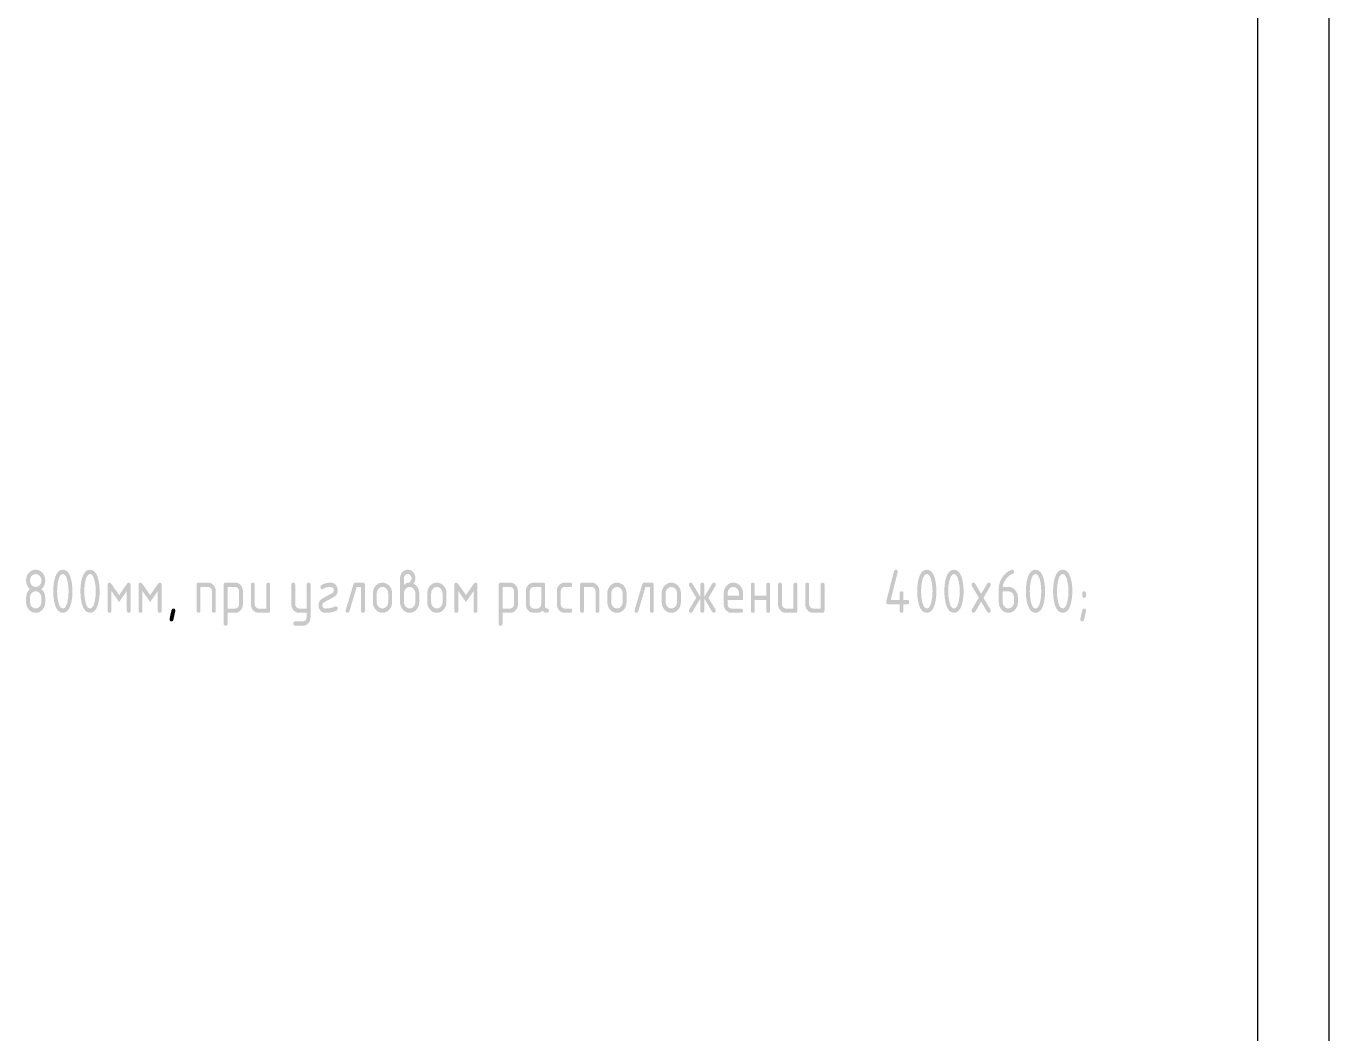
# Model space of a CAD drawing. Header units: millimetres. Extents: x 0 to 1189, y 0 to 841.
# Drawn here: x 1097.6 to 1189.1, y 141.5 to 212.2 of the extents above; entities that cross this region are included whole.
import ezdxf

# ---------------------------------------------------------------- set-up
doc = ezdxf.new("R2010")
doc.units = ezdxf.units.MM

msp = doc.modelspace()

# ---------------------------------------------------------------- hatches: boundary and pattern name
h = msp.add_hatch(color=7)
h.paths.add_polyline_path([(1098.292729, 171.293883), (1098.448654, 171.328403), (1098.579361, 171.429482), (1098.667348, 171.574521), (1098.696218, 171.751392), (1098.696218, 172.051804), (1098.667348, 172.226815), (1098.579361, 172.373714), (1098.448654, 172.474518), (1098.292729, 172.508762), (1098.136804, 172.474518), (1098.006097, 172.373714), (1097.917902, 172.228469), (1097.889239, 172.051804), (1097.889239, 171.751392), (1097.917902, 171.574521), (1098.006097, 171.429482), (1098.136804, 171.328403)])
h.paths.add_polyline_path([(1098.292729, 170.993471), (1098.156888, 171.007062), (1098.032004, 171.048041), (1097.917868, 171.116719), (1097.814274, 171.213406), (1097.727716, 171.330186), (1097.666272, 171.458077), (1097.629634, 171.597026), (1097.61749, 171.746982), (1097.61749, 172.051804), (1097.634526, 172.230321), (1097.685565, 172.391008), (1097.770504, 172.533403), (1097.889239, 172.657039), (1097.770504, 172.780907), (1097.685565, 172.923276), (1097.634526, 173.083834), (1097.61749, 173.262273), (1097.629634, 173.414779), (1097.666272, 173.555037), (1097.727716, 173.68341), (1097.814274, 173.800259), (1097.917868, 173.897178), (1098.032004, 173.96583), (1098.156888, 174.006681), (1098.292729, 174.020194), (1098.426812, 174.006681), (1098.551386, 173.96583), (1098.665419, 173.897178), (1098.767876, 173.800259), (1098.8544, 173.68341), (1098.916842, 173.555037), (1098.954686, 173.414779), (1098.967416, 173.262273), (1098.950389, 173.083834), (1098.89941, 172.923276), (1098.814635, 172.780907), (1098.696218, 172.657039), (1098.785308, 172.569921), (1098.855382, 172.47314), (1098.907058, 172.366746), (1098.940958, 172.250793), (1098.952998, 172.173855), (1098.961215, 172.064), (1098.965917, 171.921588), (1098.967416, 171.746982), (1098.954686, 171.597026), (1098.916842, 171.458077), (1098.8544, 171.330186), (1098.767876, 171.213406), (1098.665419, 171.116719), (1098.551386, 171.048041), (1098.426812, 171.007062)])
h.paths.add_polyline_path([(1098.292729, 172.809725), (1098.448654, 172.84204), (1098.579361, 172.940915), (1098.667348, 173.087331), (1098.696218, 173.262273), (1098.667348, 173.437697), (1098.579361, 173.584183), (1098.448654, 173.683057), (1098.292729, 173.715372), (1098.136804, 173.683057), (1098.006097, 173.584183), (1097.917902, 173.437697), (1097.889239, 173.262273), (1097.917902, 173.087331), (1098.006097, 172.940915), (1098.136804, 172.84204)])
h = msp.add_hatch(color=7)
h.paths.add_polyline_path([(1100.604883, 172.504903), (1100.58745, 172.871599), (1100.533225, 173.215971), (1100.472307, 173.435157), (1100.396868, 173.591142), (1100.306649, 173.684392), (1100.201393, 173.715372), (1100.097532, 173.684323), (1100.007159, 173.590591), (1099.930944, 173.433296), (1099.869561, 173.211561), (1099.815336, 172.866087), (1099.797904, 172.504903), (1099.815336, 172.14179), (1099.869561, 171.797694), (1099.930402, 171.577819), (1100.005712, 171.420318), (1100.095904, 171.325552), (1100.201393, 171.293883), (1100.306649, 171.325552), (1100.396868, 171.420318), (1100.472307, 171.577819), (1100.533225, 171.797694), (1100.58745, 172.14179)])
h.paths.add_polyline_path([(1100.876081, 172.504903), (1100.868303, 172.243782), (1100.845281, 172.000541), (1100.80748, 171.77549), (1100.755364, 171.56894), (1100.656637, 171.316707), (1100.530675, 171.136925), (1100.378566, 171.029283), (1100.201393, 170.993471), (1100.022446, 171.029283), (1099.869906, 171.136925), (1099.743514, 171.316707), (1099.643012, 171.56894), (1099.593127, 171.77549), (1099.556471, 172.000541), (1099.533871, 172.243782), (1099.526154, 172.504903), (1099.533871, 172.768333), (1099.556471, 173.012848), (1099.593127, 173.238347), (1099.643012, 173.444725), (1099.743514, 173.697191), (1099.869906, 173.876947), (1100.022446, 173.98446), (1100.201393, 174.020194), (1100.378566, 173.98446), (1100.530675, 173.876947), (1100.656637, 173.697191), (1100.755364, 173.444725), (1100.80748, 173.236487), (1100.845281, 173.011195), (1100.868303, 172.767712)])
h = msp.add_hatch(color=7)
h.paths.add_polyline_path([(1102.513547, 172.504903), (1102.496115, 172.871599), (1102.441889, 173.215971), (1102.380971, 173.435157), (1102.305532, 173.591142), (1102.215314, 173.684392), (1102.110058, 173.715372), (1102.006197, 173.684323), (1101.915823, 173.590591), (1101.839609, 173.433296), (1101.778226, 173.211561), (1101.724, 172.866087), (1101.706568, 172.504903), (1101.724, 172.14179), (1101.778226, 171.797694), (1101.839066, 171.577819), (1101.914376, 171.420318), (1102.004569, 171.325552), (1102.110058, 171.293883), (1102.215314, 171.325552), (1102.305532, 171.420318), (1102.380971, 171.577819), (1102.441889, 171.797694), (1102.496115, 172.14179)])
h.paths.add_polyline_path([(1102.784745, 172.504903), (1102.776968, 172.243782), (1102.753946, 172.000541), (1102.716145, 171.77549), (1102.664029, 171.56894), (1102.565301, 171.316707), (1102.43934, 171.136925), (1102.28723, 171.029283), (1102.110058, 170.993471), (1101.931111, 171.029283), (1101.77857, 171.136925), (1101.652179, 171.316707), (1101.551677, 171.56894), (1101.501792, 171.77549), (1101.465136, 172.000541), (1101.442536, 172.243782), (1101.434819, 172.504903), (1101.442536, 172.768333), (1101.465136, 173.012848), (1101.501792, 173.238347), (1101.551677, 173.444725), (1101.652179, 173.697191), (1101.77857, 173.876947), (1101.931111, 173.98446), (1102.110058, 174.020194), (1102.28723, 173.98446), (1102.43934, 173.876947), (1102.565301, 173.697191), (1102.664029, 173.444725), (1102.716145, 173.236487), (1102.753946, 173.011195), (1102.776968, 172.767712)])
h = msp.add_hatch(color=7)
h.paths.add_polyline_path([(1124.151204, 172.961861), (1124.314777, 173.072586), (1124.464294, 173.110138), (1124.545598, 173.13763), (1124.618634, 173.215971), (1124.67286, 173.315465), (1124.690292, 173.41496), (1124.670448, 173.532506), (1124.610917, 173.631036), (1124.523481, 173.695322), (1124.419094, 173.715372), (1124.314225, 173.693668), (1124.22672, 173.631036), (1124.170565, 173.532506), (1124.151204, 173.41496)])
h.paths.add_polyline_path([(1124.822033, 173.050606), (1124.989326, 172.936574), (1125.12024, 172.771691), (1125.201682, 172.572014), (1125.229381, 172.356626), (1125.229381, 171.746982), (1125.216651, 171.596406), (1125.178807, 171.456423), (1125.116364, 171.328326), (1125.029841, 171.213406), (1124.927384, 171.116719), (1124.813351, 171.048041), (1124.688776, 171.007062), (1124.554693, 170.993471), (1124.418853, 171.007062), (1124.293968, 171.048041), (1124.179832, 171.116719), (1124.076238, 171.213406), (1123.98968, 171.330186), (1123.928237, 171.458077), (1123.891598, 171.597026), (1123.879454, 171.746982), (1123.879454, 173.41496), (1123.889376, 173.537123), (1123.919142, 173.649777), (1123.968751, 173.752924), (1124.038204, 173.846561), (1124.120895, 173.922061), (1124.211493, 173.976372), (1124.310668, 174.009187), (1124.419094, 174.020194), (1124.527804, 174.009127), (1124.628143, 173.97589), (1124.720006, 173.920433), (1124.803291, 173.842703), (1124.870514, 173.751296), (1124.918978, 173.649295), (1124.948321, 173.537063), (1124.958183, 173.41496), (1124.949699, 173.306172), (1124.924214, 173.209012), (1124.881676, 173.123737)])
h.paths.add_polyline_path([(1124.958183, 171.751392), (1124.958183, 172.356626), (1124.929313, 172.53019), (1124.841325, 172.678536), (1124.710618, 172.77741), (1124.554693, 172.809725), (1124.398768, 172.77741), (1124.268061, 172.678536), (1124.179867, 172.53019), (1124.151204, 172.356626), (1124.151204, 171.751392), (1124.179867, 171.574521), (1124.268061, 171.429482), (1124.398768, 171.328403), (1124.554693, 171.293883), (1124.710618, 171.328403), (1124.841325, 171.429482), (1124.929313, 171.575968)])
h = msp.add_hatch(color=7)
h.dxf.hatch_style = 2
h.paths.add_polyline_path([(1158.016922, 171.746982), (1158.020781, 171.789426), (1158.559869, 173.910502), (1158.607825, 173.99222), (1158.692161, 174.020194), (1158.751486, 174.010686), (1158.79386, 173.98216), (1158.819285, 173.934618), (1158.82776, 173.868059), (1158.820043, 173.825615), (1158.330013, 171.899669), (1158.9595, 171.899669), (1158.9595, 172.356626), (1158.967984, 172.422583), (1158.993469, 172.468799), (1159.036007, 172.495998), (1159.095651, 172.504903), (1159.154889, 172.495998), (1159.197074, 172.468799), (1159.222309, 172.422583), (1159.230698, 172.356626), (1159.230698, 171.899669), (1159.502447, 171.899669), (1159.559774, 171.890074), (1159.600977, 171.861359), (1159.625851, 171.813628), (1159.634188, 171.746982), (1159.625851, 171.680423), (1159.600977, 171.632881), (1159.559774, 171.604355), (1159.502447, 171.594847), (1159.230698, 171.594847), (1159.230698, 171.141748), (1159.222309, 171.075559), (1159.197074, 171.029369), (1159.154889, 171.002299), (1159.095651, 170.993471), (1159.036007, 171.002299), (1158.993469, 171.029369), (1158.967984, 171.075559), (1158.9595, 171.141748), (1158.9595, 171.594847), (1158.153072, 171.594847), (1158.093429, 171.604355), (1158.050891, 171.632881), (1158.025406, 171.680423)])
h = msp.add_hatch(color=7)
h.paths.add_polyline_path([(1161.272093, 172.504903), (1161.254661, 172.871599), (1161.200435, 173.215971), (1161.139517, 173.435157), (1161.064078, 173.591142), (1160.973859, 173.684392), (1160.868603, 173.715372), (1160.764742, 173.684323), (1160.674369, 173.590591), (1160.598155, 173.433296), (1160.536772, 173.211561), (1160.482546, 172.866087), (1160.465114, 172.504903), (1160.482546, 172.14179), (1160.536772, 171.797694), (1160.597612, 171.577819), (1160.672922, 171.420318), (1160.763114, 171.325552), (1160.868603, 171.293883), (1160.973859, 171.325552), (1161.064078, 171.420318), (1161.139517, 171.577819), (1161.200435, 171.797694), (1161.254661, 172.14179)])
h.paths.add_polyline_path([(1161.543291, 172.504903), (1161.535513, 172.243782), (1161.512492, 172.000541), (1161.47469, 171.77549), (1161.422575, 171.56894), (1161.323847, 171.316707), (1161.197885, 171.136925), (1161.045776, 171.029283), (1160.868603, 170.993471), (1160.689656, 171.029283), (1160.537116, 171.136925), (1160.410724, 171.316707), (1160.310222, 171.56894), (1160.260337, 171.77549), (1160.223681, 172.000541), (1160.201081, 172.243782), (1160.193364, 172.504903), (1160.201081, 172.768333), (1160.223681, 173.012848), (1160.260337, 173.238347), (1160.310222, 173.444725), (1160.410724, 173.697191), (1160.537116, 173.876947), (1160.689656, 173.98446), (1160.868603, 174.020194), (1161.045776, 173.98446), (1161.197885, 173.876947), (1161.323847, 173.697191), (1161.422575, 173.444725), (1161.47469, 173.236487), (1161.512492, 173.011195), (1161.535513, 172.767712)])
h = msp.add_hatch(color=7)
h.paths.add_polyline_path([(1163.180757, 172.504903), (1163.163325, 172.871599), (1163.109099, 173.215971), (1163.048181, 173.435157), (1162.972742, 173.591142), (1162.882524, 173.684392), (1162.777268, 173.715372), (1162.673407, 173.684323), (1162.583033, 173.590591), (1162.506819, 173.433296), (1162.445436, 173.211561), (1162.39121, 172.866087), (1162.373778, 172.504903), (1162.39121, 172.14179), (1162.445436, 171.797694), (1162.506276, 171.577819), (1162.581586, 171.420318), (1162.671779, 171.325552), (1162.777268, 171.293883), (1162.882524, 171.325552), (1162.972742, 171.420318), (1163.048181, 171.577819), (1163.109099, 171.797694), (1163.163325, 172.14179)])
h.paths.add_polyline_path([(1163.451955, 172.504903), (1163.444178, 172.243782), (1163.421156, 172.000541), (1163.383355, 171.77549), (1163.331239, 171.56894), (1163.232511, 171.316707), (1163.10655, 171.136925), (1162.95444, 171.029283), (1162.777268, 170.993471), (1162.598321, 171.029283), (1162.445781, 171.136925), (1162.319389, 171.316707), (1162.218887, 171.56894), (1162.169002, 171.77549), (1162.132346, 172.000541), (1162.109746, 172.243782), (1162.102029, 172.504903), (1162.109746, 172.768333), (1162.132346, 173.012848), (1162.169002, 173.238347), (1162.218887, 173.444725), (1162.319389, 173.697191), (1162.445781, 173.876947), (1162.598321, 173.98446), (1162.777268, 174.020194), (1162.95444, 173.98446), (1163.10655, 173.876947), (1163.232511, 173.697191), (1163.331239, 173.444725), (1163.383355, 173.236487), (1163.421156, 173.011195), (1163.444178, 172.767712)])
h = msp.add_hatch(color=7)
h.paths.add_polyline_path([(1166.191107, 172.504903), (1166.191107, 171.751392), (1166.21977, 171.574521), (1166.307965, 171.429482), (1166.438672, 171.328403), (1166.594597, 171.293883), (1166.750522, 171.328403), (1166.881229, 171.429482), (1166.969216, 171.575968), (1166.998086, 171.751392), (1166.998086, 172.051804), (1166.969216, 172.226815), (1166.881229, 172.373714), (1166.750522, 172.472588), (1166.594597, 172.504903)])
h.paths.add_polyline_path([(1166.861936, 174.020194), (1166.921579, 174.010686), (1166.964118, 173.98216), (1166.989603, 173.934618), (1166.998086, 173.868059), (1166.981136, 173.780622), (1166.930287, 173.740728), (1166.785128, 173.682135), (1166.64958, 173.594863), (1166.523335, 173.478961), (1166.406081, 173.334482), (1166.327033, 173.206678), (1166.265659, 173.076858), (1166.222681, 172.944661), (1166.198824, 172.809725), (1166.594597, 172.809725), (1166.730902, 172.796126), (1166.856562, 172.755086), (1166.970853, 172.686244), (1167.073052, 172.589239), (1167.159523, 172.472709), (1167.220777, 172.3445), (1167.257226, 172.204301), (1167.269284, 172.051804), (1167.269284, 171.751392), (1167.256555, 171.598266), (1167.21871, 171.456974), (1167.156268, 171.328395), (1167.069744, 171.213406), (1166.967287, 171.116719), (1166.853254, 171.048041), (1166.72868, 171.007062), (1166.594597, 170.993471), (1166.458757, 171.007002), (1166.333872, 171.047559), (1166.219736, 171.115091), (1166.116142, 171.209547), (1166.029584, 171.326009), (1165.96814, 171.453736), (1165.931502, 171.592625), (1165.919358, 171.742573), (1165.919358, 172.657039), (1165.938547, 172.906309), (1165.995977, 173.139765), (1166.09144, 173.357306), (1166.224731, 173.558827), (1166.345981, 173.699533), (1166.472089, 173.81714), (1166.603778, 173.912526), (1166.741771, 173.98657), (1166.811775, 174.011237)])
h = msp.add_hatch(color=7)
h.paths.add_polyline_path([(1168.906751, 172.504903), (1168.889319, 172.871599), (1168.835093, 173.215971), (1168.774175, 173.435157), (1168.698736, 173.591142), (1168.608517, 173.684392), (1168.503261, 173.715372), (1168.3994, 173.684323), (1168.309027, 173.590591), (1168.232813, 173.433296), (1168.17143, 173.211561), (1168.117204, 172.866087), (1168.099772, 172.504903), (1168.117204, 172.14179), (1168.17143, 171.797694), (1168.23227, 171.577819), (1168.30758, 171.420318), (1168.397772, 171.325552), (1168.503261, 171.293883), (1168.608517, 171.325552), (1168.698736, 171.420318), (1168.774175, 171.577819), (1168.835093, 171.797694), (1168.889319, 172.14179)])
h.paths.add_polyline_path([(1169.177949, 172.504903), (1169.170171, 172.243782), (1169.147149, 172.000541), (1169.109348, 171.77549), (1169.057232, 171.56894), (1168.958505, 171.316707), (1168.832543, 171.136925), (1168.680434, 171.029283), (1168.503261, 170.993471), (1168.324314, 171.029283), (1168.171774, 171.136925), (1168.045382, 171.316707), (1167.94488, 171.56894), (1167.894995, 171.77549), (1167.858339, 172.000541), (1167.835739, 172.243782), (1167.828022, 172.504903), (1167.835739, 172.768333), (1167.858339, 173.012848), (1167.894995, 173.238347), (1167.94488, 173.444725), (1168.045382, 173.697191), (1168.171774, 173.876947), (1168.324314, 173.98446), (1168.503261, 174.020194), (1168.680434, 173.98446), (1168.832543, 173.876947), (1168.958505, 173.697191), (1169.057232, 173.444725), (1169.109348, 173.236487), (1169.147149, 173.011195), (1169.170171, 172.767712)])
h = msp.add_hatch(color=7)
h.paths.add_polyline_path([(1170.815415, 172.504903), (1170.797983, 172.871599), (1170.743757, 173.215971), (1170.682839, 173.435157), (1170.6074, 173.591142), (1170.517182, 173.684392), (1170.411926, 173.715372), (1170.308065, 173.684323), (1170.217691, 173.590591), (1170.141477, 173.433296), (1170.080094, 173.211561), (1170.025868, 172.866087), (1170.008436, 172.504903), (1170.025868, 172.14179), (1170.080094, 171.797694), (1170.140934, 171.577819), (1170.216244, 171.420318), (1170.306437, 171.325552), (1170.411926, 171.293883), (1170.517182, 171.325552), (1170.6074, 171.420318), (1170.682839, 171.577819), (1170.743757, 171.797694), (1170.797983, 172.14179)])
h.paths.add_polyline_path([(1171.086613, 172.504903), (1171.078836, 172.243782), (1171.055814, 172.000541), (1171.018013, 171.77549), (1170.965897, 171.56894), (1170.867169, 171.316707), (1170.741208, 171.136925), (1170.589098, 171.029283), (1170.411926, 170.993471), (1170.232979, 171.029283), (1170.080439, 171.136925), (1169.954047, 171.316707), (1169.853545, 171.56894), (1169.80366, 171.77549), (1169.767004, 172.000541), (1169.744404, 172.243782), (1169.736687, 172.504903), (1169.744404, 172.768333), (1169.767004, 173.012848), (1169.80366, 173.238347), (1169.853545, 173.444725), (1169.954047, 173.697191), (1170.080439, 173.876947), (1170.232979, 173.98446), (1170.411926, 174.020194), (1170.589098, 173.98446), (1170.741208, 173.876947), (1170.867169, 173.697191), (1170.965897, 173.444725), (1171.018013, 173.236487), (1171.055814, 173.011195), (1171.078836, 172.767712)])
h = msp.add_hatch(color=7)
h.dxf.hatch_style = 2
h.paths.add_polyline_path([(1104.154321, 171.746982), (1103.615232, 172.525849), (1103.615232, 171.141748), (1103.606758, 171.075559), (1103.581333, 171.029369), (1103.538958, 171.002299), (1103.479634, 170.993471), (1103.41999, 171.002299), (1103.377452, 171.029369), (1103.351967, 171.075559), (1103.343483, 171.141748), (1103.343483, 172.961861), (1103.351967, 173.026189), (1103.377452, 173.072586), (1103.41999, 173.100689), (1103.479634, 173.110138), (1103.547433, 173.087331), (1103.615232, 173.016982), (1104.154321, 172.238115), (1104.69341, 173.016982), (1104.761209, 173.087331), (1104.829009, 173.110138), (1104.886335, 173.100689), (1104.927538, 173.072586), (1104.952412, 173.026189), (1104.960749, 172.961861), (1104.960749, 171.141748), (1104.952412, 171.075559), (1104.927538, 171.029369), (1104.886335, 171.002299), (1104.829009, 170.993471), (1104.769684, 171.002299), (1104.727309, 171.029369), (1104.701885, 171.075559), (1104.69341, 171.141748), (1104.69341, 172.525849)])
h = msp.add_hatch(color=7)
h.dxf.hatch_style = 2
h.paths.add_polyline_path([(1106.330763, 171.746982), (1105.791675, 172.525849), (1105.791675, 171.141748), (1105.7832, 171.075559), (1105.757775, 171.029369), (1105.7154, 171.002299), (1105.656076, 170.993471), (1105.596433, 171.002299), (1105.553894, 171.029369), (1105.528409, 171.075559), (1105.519926, 171.141748), (1105.519926, 172.961861), (1105.528409, 173.026189), (1105.553894, 173.072586), (1105.596433, 173.100689), (1105.656076, 173.110138), (1105.723875, 173.087331), (1105.791675, 173.016982), (1106.330763, 172.238115), (1106.869852, 173.016982), (1106.937651, 173.087331), (1107.005451, 173.110138), (1107.062777, 173.100689), (1107.10398, 173.072586), (1107.128854, 173.026189), (1107.137191, 172.961861), (1107.137191, 171.141748), (1107.128854, 171.075559), (1107.10398, 171.029369), (1107.062777, 171.002299), (1107.005451, 170.993471), (1106.946126, 171.002299), (1106.903752, 171.029369), (1106.878327, 171.075559), (1106.869852, 171.141748), (1106.869852, 172.525849)])
h = msp.add_hatch(color=7)
h.dxf.hatch_style = 2
h.paths.add_polyline_path([(1109.588359, 171.141748), (1109.588359, 172.961861), (1109.596843, 173.026189), (1109.622328, 173.072586), (1109.664866, 173.100689), (1109.724509, 173.110138), (1110.399197, 173.110138), (1110.505917, 173.099053), (1110.605145, 173.066109), (1110.696621, 173.011772), (1110.780087, 172.936505), (1110.849221, 172.842867), (1110.898667, 172.739721), (1110.928372, 172.627066), (1110.938286, 172.504903), (1110.938286, 171.141748), (1110.929802, 171.075559), (1110.904317, 171.029369), (1110.861779, 171.002299), (1110.802135, 170.993471), (1110.743129, 171.002299), (1110.700918, 171.029369), (1110.675554, 171.075559), (1110.667088, 171.141748), (1110.667088, 172.504903), (1110.647726, 172.622174), (1110.591571, 172.720428), (1110.503859, 172.785196), (1110.399197, 172.805316), (1109.860108, 172.805316), (1109.860108, 171.141748), (1109.851634, 171.075559), (1109.826209, 171.029369), (1109.783834, 171.002299), (1109.724509, 170.993471), (1109.664866, 171.002299), (1109.622328, 171.029369), (1109.596843, 171.075559)])
h = msp.add_hatch(color=7)
h.paths.add_polyline_path([(1111.497024, 172.961861), (1111.505507, 173.026189), (1111.530992, 173.072586), (1111.573531, 173.100689), (1111.633174, 173.110138), (1112.307861, 173.110138), (1112.416752, 173.099053), (1112.516703, 173.066109), (1112.607456, 173.011772), (1112.688751, 172.936505), (1112.757886, 172.842867), (1112.807331, 172.739721), (1112.837037, 172.627066), (1112.84695, 172.504903), (1112.84695, 171.598705), (1112.837037, 171.476542), (1112.807331, 171.363888), (1112.757886, 171.260742), (1112.688751, 171.167104), (1112.607456, 171.089977), (1112.516703, 171.035846), (1112.416752, 171.003935), (1112.307861, 170.993471), (1111.768773, 170.993471), (1111.768773, 170.231691), (1111.760298, 170.167363), (1111.734873, 170.120966), (1111.692499, 170.092863), (1111.633174, 170.083415), (1111.573531, 170.092863), (1111.530992, 170.120966), (1111.505507, 170.167363), (1111.497024, 170.231691)])
h.paths.add_polyline_path([(1111.768773, 172.805316), (1111.768773, 171.293883), (1112.307861, 171.293883), (1112.410525, 171.316208), (1112.495826, 171.38318), (1112.555839, 171.481434), (1112.575752, 171.598705), (1112.575752, 172.504903), (1112.556391, 172.622174), (1112.500236, 172.720428), (1112.412523, 172.785196), (1112.307861, 172.805316)])
h = msp.add_hatch(color=7)
h.dxf.hatch_style = 2
h.paths.add_polyline_path([(1114.755615, 172.961861), (1114.755615, 171.141748), (1114.747131, 171.075559), (1114.721646, 171.029369), (1114.679108, 171.002299), (1114.619464, 170.993471), (1113.945328, 170.993471), (1113.83636, 171.003935), (1113.73628, 171.035846), (1113.645501, 171.089977), (1113.564438, 171.167104), (1113.494985, 171.260121), (1113.445376, 171.362234), (1113.41561, 171.474682), (1113.405688, 171.598705), (1113.405688, 172.961861), (1113.414172, 173.026189), (1113.439657, 173.072586), (1113.482195, 173.100689), (1113.541838, 173.110138), (1113.601163, 173.100689), (1113.643538, 173.072586), (1113.668963, 173.026189), (1113.677437, 172.961861), (1113.677437, 171.598705), (1113.697281, 171.483088), (1113.756812, 171.38318), (1113.843836, 171.316208), (1113.945328, 171.293883), (1114.484417, 171.293883), (1114.484417, 172.961861), (1114.492883, 173.026189), (1114.518247, 173.072586), (1114.560458, 173.100689), (1114.619464, 173.110138), (1114.679108, 173.100689), (1114.721646, 173.072586), (1114.747131, 173.026189)])
h = msp.add_hatch(color=7)
h.dxf.hatch_style = 2
h.paths.add_polyline_path([(1117.323525, 170.684239), (1117.323525, 170.993471), (1116.784436, 170.993471), (1116.675468, 171.003935), (1116.575388, 171.035846), (1116.48461, 171.089977), (1116.403546, 171.167104), (1116.334093, 171.260742), (1116.284484, 171.363888), (1116.254718, 171.476542), (1116.244796, 171.598705), (1116.244796, 172.961861), (1116.25328, 173.026189), (1116.278765, 173.072586), (1116.321303, 173.100689), (1116.380947, 173.110138), (1116.440271, 173.100689), (1116.482646, 173.072586), (1116.508071, 173.026189), (1116.516546, 172.961861), (1116.516546, 171.598705), (1116.536389, 171.483088), (1116.595921, 171.38318), (1116.682944, 171.316208), (1116.784436, 171.293883), (1117.323525, 171.293883), (1117.323525, 172.961861), (1117.331991, 173.026189), (1117.357356, 173.072586), (1117.399567, 173.100689), (1117.458573, 173.110138), (1117.518216, 173.100689), (1117.560754, 173.072586), (1117.586239, 173.026189), (1117.594723, 172.961861), (1117.594723, 170.688649), (1117.58487, 170.566486), (1117.555586, 170.453831), (1117.507286, 170.350685), (1117.440382, 170.257047), (1117.358777, 170.181548), (1117.267921, 170.127236), (1117.168073, 170.094422), (1117.059493, 170.083415), (1116.516546, 170.083415), (1116.457221, 170.092923), (1116.414846, 170.121448), (1116.389422, 170.168991), (1116.380947, 170.23555), (1116.390248, 170.29012), (1116.422288, 170.341383), (1116.465076, 170.375972), (1116.516546, 170.388237), (1117.055634, 170.388237), (1117.160296, 170.408287), (1117.248008, 170.472573), (1117.304163, 170.56745)])
h = msp.add_hatch(color=7)
h.dxf.hatch_style = 2
h.paths.add_polyline_path([(1119.367237, 171.44657), (1119.42688, 171.437053), (1119.469419, 171.408467), (1119.494904, 171.360761), (1119.503387, 171.293883), (1119.484026, 171.218298), (1119.427871, 171.158836), (1119.280291, 171.086489), (1119.09721, 171.034812), (1118.878679, 171.003806), (1118.62475, 170.993471), (1118.531741, 171.002979), (1118.444985, 171.031505), (1118.365153, 171.079047), (1118.292918, 171.145606), (1118.231363, 171.226687), (1118.187843, 171.316759), (1118.161996, 171.415512), (1118.153461, 171.522638), (1118.170497, 171.676461), (1118.221536, 171.807754), (1118.306475, 171.916102), (1118.42521, 172.001093), (1119.122497, 172.377573), (1119.204215, 172.458601), (1119.232189, 172.580971), (1119.217858, 172.66765), (1119.175414, 172.741926), (1119.108097, 172.789537), (1119.032098, 172.805316), (1118.830905, 172.798494), (1118.689242, 172.77555), (1118.592848, 172.737654), (1118.485293, 172.674126), (1118.42521, 172.657039), (1118.37374, 172.667098), (1118.330952, 172.699482), (1118.298913, 172.750745), (1118.289611, 172.805316), (1118.307043, 172.88097), (1118.361269, 172.940915), (1118.491976, 173.015492), (1118.647074, 173.068314), (1118.826977, 173.099742), (1119.032098, 173.110138), (1119.125417, 173.100629), (1119.212277, 173.072104), (1119.292005, 173.024561), (1119.36393, 172.958002), (1119.469005, 172.785403), (1119.503387, 172.580971), (1119.48636, 172.427147), (1119.435381, 172.295855), (1119.350606, 172.187507), (1119.232189, 172.102516), (1118.538209, 171.729895), (1118.453391, 171.647143), (1118.42521, 171.522638), (1118.439266, 171.435959), (1118.481434, 171.361683), (1118.547718, 171.311867), (1118.62475, 171.293883), (1118.816375, 171.30266), (1118.995236, 171.328954), (1119.161384, 171.372716), (1119.314872, 171.433892)])
h = msp.add_hatch(color=7)
h.dxf.hatch_style = 2
h.paths.add_polyline_path([(1120.737364, 173.110138), (1121.275901, 173.110138), (1121.335545, 173.100689), (1121.378083, 173.072586), (1121.403568, 173.026189), (1121.412052, 172.961861), (1121.412052, 171.141748), (1121.403568, 171.075559), (1121.378083, 171.029369), (1121.335545, 171.002299), (1121.275901, 170.993471), (1121.216896, 171.002299), (1121.174685, 171.029369), (1121.14932, 171.075559), (1121.140854, 171.141748), (1121.140854, 172.805316), (1120.831622, 172.805316), (1120.322299, 171.094895), (1120.277237, 171.018758), (1120.198276, 170.993471), (1120.138632, 171.002979), (1120.096094, 171.031505), (1120.070609, 171.079047), (1120.062125, 171.145606), (1120.070394, 171.19246), (1120.601765, 172.987217), (1120.655095, 173.08051)])
h = msp.add_hatch(color=7)
h.paths.add_polyline_path([(1121.97079, 171.746982), (1121.97079, 172.352217), (1121.982934, 172.504722), (1122.019572, 172.644981), (1122.081016, 172.773354), (1122.167574, 172.890203), (1122.271168, 172.986889), (1122.385304, 173.055567), (1122.510189, 173.096547), (1122.646029, 173.110138), (1122.781791, 173.096607), (1122.906547, 173.05605), (1123.020657, 172.988517), (1123.124484, 172.894061), (1123.210955, 172.777462), (1123.272209, 172.64877), (1123.308658, 172.507263), (1123.320716, 172.352217), (1123.320716, 171.746982), (1123.307987, 171.597026), (1123.270142, 171.458077), (1123.2077, 171.330186), (1123.121176, 171.213406), (1123.018719, 171.116719), (1122.904686, 171.048041), (1122.780112, 171.007062), (1122.646029, 170.993471), (1122.510189, 171.007062), (1122.385304, 171.048041), (1122.271168, 171.116719), (1122.167574, 171.213406), (1122.081016, 171.330186), (1122.019572, 171.458077), (1121.982934, 171.597026)])
h.paths.add_polyline_path([(1123.049518, 171.751392), (1123.049518, 172.356626), (1123.020648, 172.53019), (1122.932661, 172.678536), (1122.801954, 172.77741), (1122.646029, 172.809725), (1122.490104, 172.77741), (1122.359397, 172.678536), (1122.271202, 172.53019), (1122.242539, 172.356626), (1122.242539, 171.751392), (1122.271202, 171.574521), (1122.359397, 171.429482), (1122.490104, 171.328403), (1122.646029, 171.293883), (1122.801954, 171.328403), (1122.932661, 171.429482), (1123.020648, 171.575968)])
h = msp.add_hatch(color=7)
h.paths.add_polyline_path([(1125.788119, 171.746982), (1125.788119, 172.352217), (1125.800263, 172.504722), (1125.836901, 172.644981), (1125.898345, 172.773354), (1125.984903, 172.890203), (1126.088497, 172.986889), (1126.202633, 173.055567), (1126.327518, 173.096547), (1126.463358, 173.110138), (1126.59912, 173.096607), (1126.723876, 173.05605), (1126.837986, 172.988517), (1126.941813, 172.894061), (1127.028284, 172.777462), (1127.089538, 172.64877), (1127.125987, 172.507263), (1127.138045, 172.352217), (1127.138045, 171.746982), (1127.125316, 171.597026), (1127.087471, 171.458077), (1127.025029, 171.330186), (1126.938505, 171.213406), (1126.836048, 171.116719), (1126.722015, 171.048041), (1126.597441, 171.007062), (1126.463358, 170.993471), (1126.327518, 171.007062), (1126.202633, 171.048041), (1126.088497, 171.116719), (1125.984903, 171.213406), (1125.898345, 171.330186), (1125.836901, 171.458077), (1125.800263, 171.597026)])
h.paths.add_polyline_path([(1126.866847, 171.751392), (1126.866847, 172.356626), (1126.837977, 172.53019), (1126.74999, 172.678536), (1126.619283, 172.77741), (1126.463358, 172.809725), (1126.307433, 172.77741), (1126.176726, 172.678536), (1126.088531, 172.53019), (1126.059868, 172.356626), (1126.059868, 171.751392), (1126.088531, 171.574521), (1126.176726, 171.429482), (1126.307433, 171.328403), (1126.463358, 171.293883), (1126.619283, 171.328403), (1126.74999, 171.429482), (1126.837977, 171.575968)])
h = msp.add_hatch(color=7)
h.dxf.hatch_style = 2
h.paths.add_polyline_path([(1128.507621, 171.746982), (1127.968533, 172.525849), (1127.968533, 171.141748), (1127.960058, 171.075559), (1127.934633, 171.029369), (1127.892258, 171.002299), (1127.832934, 170.993471), (1127.77329, 171.002299), (1127.730752, 171.029369), (1127.705267, 171.075559), (1127.696783, 171.141748), (1127.696783, 172.961861), (1127.705267, 173.026189), (1127.730752, 173.072586), (1127.77329, 173.100689), (1127.832934, 173.110138), (1127.900733, 173.087331), (1127.968533, 173.016982), (1128.507621, 172.238115), (1129.04671, 173.016982), (1129.114509, 173.087331), (1129.182309, 173.110138), (1129.239635, 173.100689), (1129.280838, 173.072586), (1129.305712, 173.026189), (1129.314049, 172.961861), (1129.314049, 171.141748), (1129.305712, 171.075559), (1129.280838, 171.029369), (1129.239635, 171.002299), (1129.182309, 170.993471), (1129.122984, 171.002299), (1129.080609, 171.029369), (1129.055185, 171.075559), (1129.04671, 171.141748), (1129.04671, 172.525849)])
h = msp.add_hatch(color=7)
h.paths.add_polyline_path([(1130.804743, 172.961861), (1130.813226, 173.026189), (1130.838712, 173.072586), (1130.88125, 173.100689), (1130.940893, 173.110138), (1131.615581, 173.110138), (1131.724471, 173.099053), (1131.824422, 173.066109), (1131.915175, 173.011772), (1131.99647, 172.936505), (1132.065605, 172.842867), (1132.11505, 172.739721), (1132.144756, 172.627066), (1132.154669, 172.504903), (1132.154669, 171.598705), (1132.144756, 171.476542), (1132.11505, 171.363888), (1132.065605, 171.260742), (1131.99647, 171.167104), (1131.915175, 171.089977), (1131.824422, 171.035846), (1131.724471, 171.003935), (1131.615581, 170.993471), (1131.076492, 170.993471), (1131.076492, 170.231691), (1131.068017, 170.167363), (1131.042592, 170.120966), (1131.000218, 170.092863), (1130.940893, 170.083415), (1130.88125, 170.092863), (1130.838712, 170.120966), (1130.813226, 170.167363), (1130.804743, 170.231691)])
h.paths.add_polyline_path([(1131.076492, 172.805316), (1131.076492, 171.293883), (1131.615581, 171.293883), (1131.718244, 171.316208), (1131.803545, 171.38318), (1131.863559, 171.481434), (1131.883471, 171.598705), (1131.883471, 172.504903), (1131.86411, 172.622174), (1131.807955, 172.720428), (1131.720243, 172.785196), (1131.615581, 172.805316)])
h = msp.add_hatch(color=7)
h.paths.add_polyline_path([(1133.792136, 172.805316), (1133.253047, 172.805316), (1133.148178, 172.783543), (1133.060673, 172.720428), (1133.004518, 172.622174), (1132.985157, 172.504903), (1132.985157, 171.598705), (1133.005, 171.483088), (1133.064532, 171.38318), (1133.151555, 171.316208), (1133.253047, 171.293883), (1133.524245, 171.293883), (1133.626909, 171.316208), (1133.712209, 171.38318), (1133.772223, 171.481434), (1133.792136, 171.598705)])
h.paths.add_polyline_path([(1134.330673, 171.141748), (1134.322336, 171.075559), (1134.297462, 171.029369), (1134.256259, 171.002299), (1134.198933, 170.993471), (1134.107827, 171.003048), (1134.026127, 171.032056), (1133.953521, 171.080908), (1133.889701, 171.150016), (1133.809964, 171.080908), (1133.722683, 171.032056), (1133.627546, 171.003048), (1133.524245, 170.993471), (1133.253047, 170.993471), (1133.144079, 171.003935), (1133.043999, 171.035846), (1132.95322, 171.089977), (1132.872157, 171.167104), (1132.802704, 171.260121), (1132.753095, 171.362234), (1132.723329, 171.474682), (1132.713407, 171.598705), (1132.713407, 172.504903), (1132.723329, 172.627066), (1132.753095, 172.739721), (1132.802704, 172.842867), (1132.872157, 172.936505), (1132.95322, 173.011772), (1133.043999, 173.066109), (1133.144079, 173.099053), (1133.253047, 173.110138), (1133.927183, 173.110138), (1133.986827, 173.100689), (1134.029365, 173.072586), (1134.05485, 173.026189), (1134.063334, 172.961861), (1134.063334, 171.44657), (1134.071809, 171.379692), (1134.097233, 171.331986), (1134.139608, 171.3034), (1134.198933, 171.293883), (1134.256259, 171.284375), (1134.297462, 171.255849), (1134.322336, 171.208307)])
h = msp.add_hatch(color=7)
h.dxf.hatch_style = 2
h.paths.add_polyline_path([(1135.161599, 172.504903), (1135.161599, 171.598705), (1135.181442, 171.483088), (1135.240974, 171.38318), (1135.327997, 171.316208), (1135.429489, 171.293883), (1135.832428, 171.293883), (1135.892071, 171.284375), (1135.934609, 171.255849), (1135.960094, 171.208307), (1135.968578, 171.141748), (1135.960094, 171.075559), (1135.934609, 171.029369), (1135.892071, 171.002299), (1135.832428, 170.993471), (1135.429489, 170.993471), (1135.320521, 171.003935), (1135.220441, 171.035846), (1135.129663, 171.089977), (1135.0486, 171.167104), (1134.979146, 171.260121), (1134.929537, 171.362234), (1134.899771, 171.474682), (1134.88985, 171.598705), (1134.88985, 172.504903), (1134.899771, 172.627066), (1134.929537, 172.739721), (1134.979146, 172.842867), (1135.0486, 172.936505), (1135.129663, 173.011772), (1135.220441, 173.066109), (1135.320521, 173.099053), (1135.429489, 173.110138), (1135.832428, 173.110138), (1135.892071, 173.100629), (1135.934609, 173.072104), (1135.960094, 173.024561), (1135.968578, 172.958002), (1135.960094, 172.891124), (1135.934609, 172.843418), (1135.892071, 172.814833), (1135.832428, 172.805316), (1135.429489, 172.805316), (1135.324621, 172.783543), (1135.237115, 172.720428), (1135.18096, 172.622174)])
h = msp.add_hatch(color=7)
h.dxf.hatch_style = 2
h.paths.add_polyline_path([(1136.526965, 171.141748), (1136.526965, 172.961861), (1136.535448, 173.026189), (1136.560933, 173.072586), (1136.603472, 173.100689), (1136.663115, 173.110138), (1137.337803, 173.110138), (1137.444523, 173.099053), (1137.54375, 173.066109), (1137.635226, 173.011772), (1137.718692, 172.936505), (1137.787827, 172.842867), (1137.837272, 172.739721), (1137.866978, 172.627066), (1137.876891, 172.504903), (1137.876891, 171.141748), (1137.868408, 171.075559), (1137.842922, 171.029369), (1137.800384, 171.002299), (1137.740741, 170.993471), (1137.681735, 171.002299), (1137.639524, 171.029369), (1137.614159, 171.075559), (1137.605693, 171.141748), (1137.605693, 172.504903), (1137.586332, 172.622174), (1137.530177, 172.720428), (1137.442465, 172.785196), (1137.337803, 172.805316), (1136.798714, 172.805316), (1136.798714, 171.141748), (1136.790239, 171.075559), (1136.764814, 171.029369), (1136.72244, 171.002299), (1136.663115, 170.993471), (1136.603472, 171.002299), (1136.560933, 171.029369), (1136.535448, 171.075559)])
h = msp.add_hatch(color=7)
h.paths.add_polyline_path([(1138.435629, 171.746982), (1138.435629, 172.352217), (1138.447773, 172.504722), (1138.484412, 172.644981), (1138.545855, 172.773354), (1138.632413, 172.890203), (1138.736007, 172.986889), (1138.850143, 173.055567), (1138.975028, 173.096547), (1139.110868, 173.110138), (1139.246631, 173.096607), (1139.371386, 173.05605), (1139.485496, 172.988517), (1139.589323, 172.894061), (1139.675795, 172.777462), (1139.737049, 172.64877), (1139.773498, 172.507263), (1139.785556, 172.352217), (1139.785556, 171.746982), (1139.772826, 171.597026), (1139.734982, 171.458077), (1139.672539, 171.330186), (1139.586016, 171.213406), (1139.483558, 171.116719), (1139.369526, 171.048041), (1139.244951, 171.007062), (1139.110868, 170.993471), (1138.975028, 171.007062), (1138.850143, 171.048041), (1138.736007, 171.116719), (1138.632413, 171.213406), (1138.545855, 171.330186), (1138.484412, 171.458077), (1138.447773, 171.597026)])
h.paths.add_polyline_path([(1139.514358, 171.751392), (1139.514358, 172.356626), (1139.485488, 172.53019), (1139.3975, 172.678536), (1139.266793, 172.77741), (1139.110868, 172.809725), (1138.954943, 172.77741), (1138.824236, 172.678536), (1138.736042, 172.53019), (1138.707378, 172.356626), (1138.707378, 171.751392), (1138.736042, 171.574521), (1138.824236, 171.429482), (1138.954943, 171.328403), (1139.110868, 171.293883), (1139.266793, 171.328403), (1139.3975, 171.429482), (1139.485488, 171.575968)])
h = msp.add_hatch(color=7)
h.dxf.hatch_style = 2
h.paths.add_polyline_path([(1141.019533, 173.110138), (1141.55807, 173.110138), (1141.617713, 173.100689), (1141.660251, 173.072586), (1141.685736, 173.026189), (1141.69422, 172.961861), (1141.69422, 171.141748), (1141.685736, 171.075559), (1141.660251, 171.029369), (1141.617713, 171.002299), (1141.55807, 170.993471), (1141.499064, 171.002299), (1141.456853, 171.029369), (1141.431488, 171.075559), (1141.423022, 171.141748), (1141.423022, 172.805316), (1141.11379, 172.805316), (1140.604467, 171.094895), (1140.559406, 171.018758), (1140.480444, 170.993471), (1140.420801, 171.002979), (1140.378262, 171.031505), (1140.352777, 171.079047), (1140.344294, 171.145606), (1140.352562, 171.19246), (1140.883934, 172.987217), (1140.937264, 173.08051)])
h = msp.add_hatch(color=7)
h.paths.add_polyline_path([(1142.252958, 171.746982), (1142.252958, 172.352217), (1142.265102, 172.504722), (1142.301741, 172.644981), (1142.363184, 172.773354), (1142.449742, 172.890203), (1142.553336, 172.986889), (1142.667472, 173.055567), (1142.792357, 173.096547), (1142.928197, 173.110138), (1143.06396, 173.096607), (1143.188715, 173.05605), (1143.302825, 172.988517), (1143.406652, 172.894061), (1143.493124, 172.777462), (1143.554378, 172.64877), (1143.590827, 172.507263), (1143.602885, 172.352217), (1143.602885, 171.746982), (1143.590155, 171.597026), (1143.552311, 171.458077), (1143.489868, 171.330186), (1143.403345, 171.213406), (1143.300887, 171.116719), (1143.186855, 171.048041), (1143.06228, 171.007062), (1142.928197, 170.993471), (1142.792357, 171.007062), (1142.667472, 171.048041), (1142.553336, 171.116719), (1142.449742, 171.213406), (1142.363184, 171.330186), (1142.301741, 171.458077), (1142.265102, 171.597026)])
h.paths.add_polyline_path([(1143.331687, 171.751392), (1143.331687, 172.356626), (1143.302817, 172.53019), (1143.214829, 172.678536), (1143.084122, 172.77741), (1142.928197, 172.809725), (1142.772272, 172.77741), (1142.641565, 172.678536), (1142.553371, 172.53019), (1142.524707, 172.356626), (1142.524707, 171.751392), (1142.553371, 171.574521), (1142.641565, 171.429482), (1142.772272, 171.328403), (1142.928197, 171.293883), (1143.084122, 171.328403), (1143.214829, 171.429482), (1143.302817, 171.575968)])
h = msp.add_hatch(color=7)
h.dxf.hatch_style = 2
h.paths.add_polyline_path([(1144.97246, 172.005502), (1144.410772, 171.056861), (1144.362747, 171.00925), (1144.297773, 170.993471), (1144.246303, 171.003531), (1144.203515, 171.035915), (1144.172647, 171.085731), (1144.161623, 171.141748), (1144.184223, 171.226084), (1144.678112, 172.051804), (1144.184223, 172.873115), (1144.161623, 172.961861), (1144.170106, 173.026189), (1144.195591, 173.072586), (1144.23813, 173.100689), (1144.297773, 173.110138), (1144.362747, 173.094359), (1144.410772, 173.046748), (1144.97246, 172.098106), (1144.97246, 172.961861), (1144.980875, 173.026189), (1145.005878, 173.072586), (1145.047107, 173.100689), (1145.104201, 173.110138), (1145.163844, 173.100689), (1145.206382, 173.072586), (1145.231868, 173.026189), (1145.240351, 172.961861), (1145.240351, 172.098106), (1145.801488, 173.046748), (1145.849926, 173.094359), (1145.914487, 173.110138), (1145.974131, 173.100689), (1146.016669, 173.072586), (1146.042154, 173.026189), (1146.050638, 172.961861), (1146.028038, 172.873115), (1145.534149, 172.051804), (1146.028038, 171.226084), (1146.050638, 171.141748), (1146.042154, 171.075559), (1146.016669, 171.029369), (1145.974131, 171.002299), (1145.914487, 170.993471), (1145.849926, 171.00925), (1145.801488, 171.056861), (1145.240351, 172.005502), (1145.240351, 171.141748), (1145.231868, 171.075559), (1145.206382, 171.029369), (1145.163844, 171.002299), (1145.104201, 170.993471), (1145.047107, 171.002299), (1145.005878, 171.029369), (1144.980875, 171.075559), (1144.97246, 171.141748)])
h = msp.add_hatch(color=7)
h.paths.add_polyline_path([(1147.284853, 172.809725), (1147.128928, 172.77741), (1146.998221, 172.678536), (1146.910027, 172.531637), (1146.881363, 172.356626), (1146.881363, 172.20394), (1147.688343, 172.20394), (1147.688343, 172.356626), (1147.659473, 172.531637), (1147.571485, 172.678536), (1147.440778, 172.77741)])
h.paths.add_polyline_path([(1146.881363, 171.899669), (1146.881363, 171.598705), (1146.901207, 171.483088), (1146.960738, 171.38318), (1147.047761, 171.316208), (1147.149254, 171.293883), (1147.82339, 171.293883), (1147.883033, 171.284375), (1147.925572, 171.255849), (1147.951057, 171.208307), (1147.95954, 171.141748), (1147.951057, 171.075559), (1147.925572, 171.029369), (1147.883033, 171.002299), (1147.82339, 170.993471), (1147.149254, 170.993471), (1147.040286, 171.003935), (1146.940206, 171.035846), (1146.849427, 171.089977), (1146.768364, 171.167104), (1146.698911, 171.260121), (1146.649302, 171.362234), (1146.619536, 171.474682), (1146.609614, 171.598705), (1146.609614, 172.352217), (1146.621758, 172.504722), (1146.658397, 172.644981), (1146.71984, 172.773354), (1146.806398, 172.890203), (1146.909992, 172.986889), (1147.024128, 173.055567), (1147.149013, 173.096547), (1147.284853, 173.110138), (1147.420616, 173.096607), (1147.545371, 173.05605), (1147.659481, 172.988517), (1147.763308, 172.894061), (1147.84978, 172.777531), (1147.911033, 172.649322), (1147.947483, 172.509124), (1147.95954, 172.356626), (1147.95954, 171.899669)])
h = msp.add_hatch(color=7)
h.dxf.hatch_style = 2
h.paths.add_polyline_path([(1148.790028, 171.899669), (1148.790028, 171.141748), (1148.781553, 171.075559), (1148.756128, 171.029369), (1148.713753, 171.002299), (1148.654429, 170.993471), (1148.594786, 171.002299), (1148.552247, 171.029369), (1148.526762, 171.075559), (1148.518279, 171.141748), (1148.518279, 172.961861), (1148.526762, 173.026189), (1148.552247, 173.072586), (1148.594786, 173.100689), (1148.654429, 173.110138), (1148.713753, 173.100689), (1148.756128, 173.072586), (1148.781553, 173.026189), (1148.790028, 172.961861), (1148.790028, 172.20394), (1149.597007, 172.20394), (1149.597007, 172.961861), (1149.605473, 173.026189), (1149.630838, 173.072586), (1149.673049, 173.100689), (1149.732055, 173.110138), (1149.791698, 173.100689), (1149.834236, 173.072586), (1149.859721, 173.026189), (1149.868205, 172.961861), (1149.868205, 171.141748), (1149.859721, 171.075559), (1149.834236, 171.029369), (1149.791698, 171.002299), (1149.732055, 170.993471), (1149.673049, 171.002299), (1149.630838, 171.029369), (1149.605473, 171.075559), (1149.597007, 171.141748), (1149.597007, 171.899669)])
h = msp.add_hatch(color=7)
h.dxf.hatch_style = 2
h.paths.add_polyline_path([(1151.776869, 172.961861), (1151.776869, 171.141748), (1151.768386, 171.075559), (1151.742901, 171.029369), (1151.700362, 171.002299), (1151.640719, 170.993471), (1150.966583, 170.993471), (1150.857615, 171.003935), (1150.757535, 171.035846), (1150.666756, 171.089977), (1150.585693, 171.167104), (1150.51624, 171.260121), (1150.466631, 171.362234), (1150.436865, 171.474682), (1150.426943, 171.598705), (1150.426943, 172.961861), (1150.435427, 173.026189), (1150.460912, 173.072586), (1150.50345, 173.100689), (1150.563093, 173.110138), (1150.622418, 173.100689), (1150.664793, 173.072586), (1150.690217, 173.026189), (1150.698692, 172.961861), (1150.698692, 171.598705), (1150.718536, 171.483088), (1150.778067, 171.38318), (1150.86509, 171.316208), (1150.966583, 171.293883), (1151.505672, 171.293883), (1151.505672, 172.961861), (1151.514138, 173.026189), (1151.539502, 173.072586), (1151.581713, 173.100689), (1151.640719, 173.110138), (1151.700362, 173.100689), (1151.742901, 173.072586), (1151.768386, 173.026189)])
h = msp.add_hatch(color=7)
h.dxf.hatch_style = 2
h.paths.add_polyline_path([(1153.685534, 172.961861), (1153.685534, 171.141748), (1153.67705, 171.075559), (1153.651565, 171.029369), (1153.609027, 171.002299), (1153.549384, 170.993471), (1152.875247, 170.993471), (1152.766279, 171.003935), (1152.666199, 171.035846), (1152.575421, 171.089977), (1152.494358, 171.167104), (1152.424905, 171.260121), (1152.375295, 171.362234), (1152.34553, 171.474682), (1152.335608, 171.598705), (1152.335608, 172.961861), (1152.344091, 173.026189), (1152.369576, 173.072586), (1152.412115, 173.100689), (1152.471758, 173.110138), (1152.531082, 173.100689), (1152.573457, 173.072586), (1152.598882, 173.026189), (1152.607357, 172.961861), (1152.607357, 171.598705), (1152.627201, 171.483088), (1152.686732, 171.38318), (1152.773755, 171.316208), (1152.875247, 171.293883), (1153.414336, 171.293883), (1153.414336, 172.961861), (1153.422802, 173.026189), (1153.448167, 173.072586), (1153.490378, 173.100689), (1153.549384, 173.110138), (1153.609027, 173.100689), (1153.651565, 173.072586), (1153.67705, 173.026189)])
h = msp.add_hatch(color=7)
h.dxf.hatch_style = 2
h.paths.add_polyline_path([(1164.847989, 172.051804), (1165.33802, 171.226084), (1165.36062, 171.141748), (1165.352136, 171.075559), (1165.326651, 171.029369), (1165.284113, 171.002299), (1165.224469, 170.993471), (1165.159771, 171.00925), (1165.112022, 171.056861), (1164.685932, 171.776748), (1164.259843, 171.056861), (1164.211818, 171.00925), (1164.146844, 170.993471), (1164.095374, 171.003531), (1164.052586, 171.035915), (1164.021718, 171.085731), (1164.010693, 171.141748), (1164.033293, 171.226084), (1164.523875, 172.051804), (1164.033293, 172.873115), (1164.010693, 172.961861), (1164.019177, 173.026189), (1164.044662, 173.072586), (1164.0872, 173.100689), (1164.146844, 173.110138), (1164.211818, 173.094359), (1164.259843, 173.046748), (1164.685932, 172.326861), (1165.112022, 173.046748), (1165.159771, 173.094359), (1165.224469, 173.110138), (1165.284113, 173.10131), (1165.326651, 173.07424), (1165.352136, 173.02805), (1165.36062, 172.961861), (1165.33802, 172.873115)])
h = msp.add_hatch(color=7)
h.paths.add_polyline_path([(1171.781502, 172.356626), (1171.789977, 172.420955), (1171.815401, 172.467352), (1171.857776, 172.495455), (1171.917101, 172.504903), (1171.974194, 172.495455), (1172.015424, 172.467352), (1172.040426, 172.420955), (1172.048841, 172.356626), (1172.048841, 172.20394), (1172.040426, 172.13738), (1172.015424, 172.089838), (1171.974194, 172.061313), (1171.917101, 172.051804), (1171.857776, 172.061313), (1171.815401, 172.089838), (1171.789977, 172.13738), (1171.781502, 172.20394)])
h.paths.add_polyline_path([(1171.917101, 171.293883), (1171.974194, 171.284435), (1172.015424, 171.256332), (1172.040426, 171.209935), (1172.048841, 171.145606), (1172.044982, 171.107573), (1171.913793, 170.502338), (1171.867284, 170.416762), (1171.781502, 170.388237), (1171.721858, 170.397065), (1171.67932, 170.424135), (1171.653835, 170.470325), (1171.645351, 170.536514), (1171.653887, 170.584004), (1171.679733, 170.707252), (1171.723254, 170.905948), (1171.784809, 171.179782), (1171.829871, 171.265358)])
h = msp.add_hatch(color=7)
h.dxf.hatch_style = 2
h.paths.add_polyline_path([(1107.968117, 171.293883), (1108.025211, 171.285055), (1108.06644, 171.257985), (1108.091443, 171.211795), (1108.099857, 171.145606), (1108.091391, 171.098116), (1108.066026, 170.974867), (1108.023815, 170.776172), (1107.96481, 170.502338), (1107.918301, 170.416762), (1107.832518, 170.388237), (1107.772875, 170.397065), (1107.730336, 170.424135), (1107.704851, 170.470325), (1107.696368, 170.536514), (1107.704903, 170.616638), (1107.73075, 170.750041), (1107.77427, 170.937497), (1107.835825, 171.179782), (1107.883781, 171.265358)])

# ---------------------------------------------------------------- linework, layer by layer
at = {"color": 7, "lineweight": 0}
for p, q in [((1189.107153, 840.985282), (1189.107153, -0.006567)), ((1184.111809, 4.988778), (1184.111809, 588.936038))]:
    msp.add_line(p, q, dxfattribs=at)
msp.add_lwpolyline([(1184.111809, 4.988778), (1184.111809, 835.989938)], dxfattribs=at)
msp.add_lwpolyline([(1184.111809, 4.988778), (1184.111809, 835.989938)], dxfattribs=at)

# ---------------------------------------------------------------- texts
at = {"color": 7, "insert": (1172.332508, 173.862468), "char_height": 2.868995, "attachment_point": 1}
msp.add_mtext('{\\fGOSTCommon|b0|i0|c0; }', dxfattribs=at)

doc.saveas('drawing.dxf')
